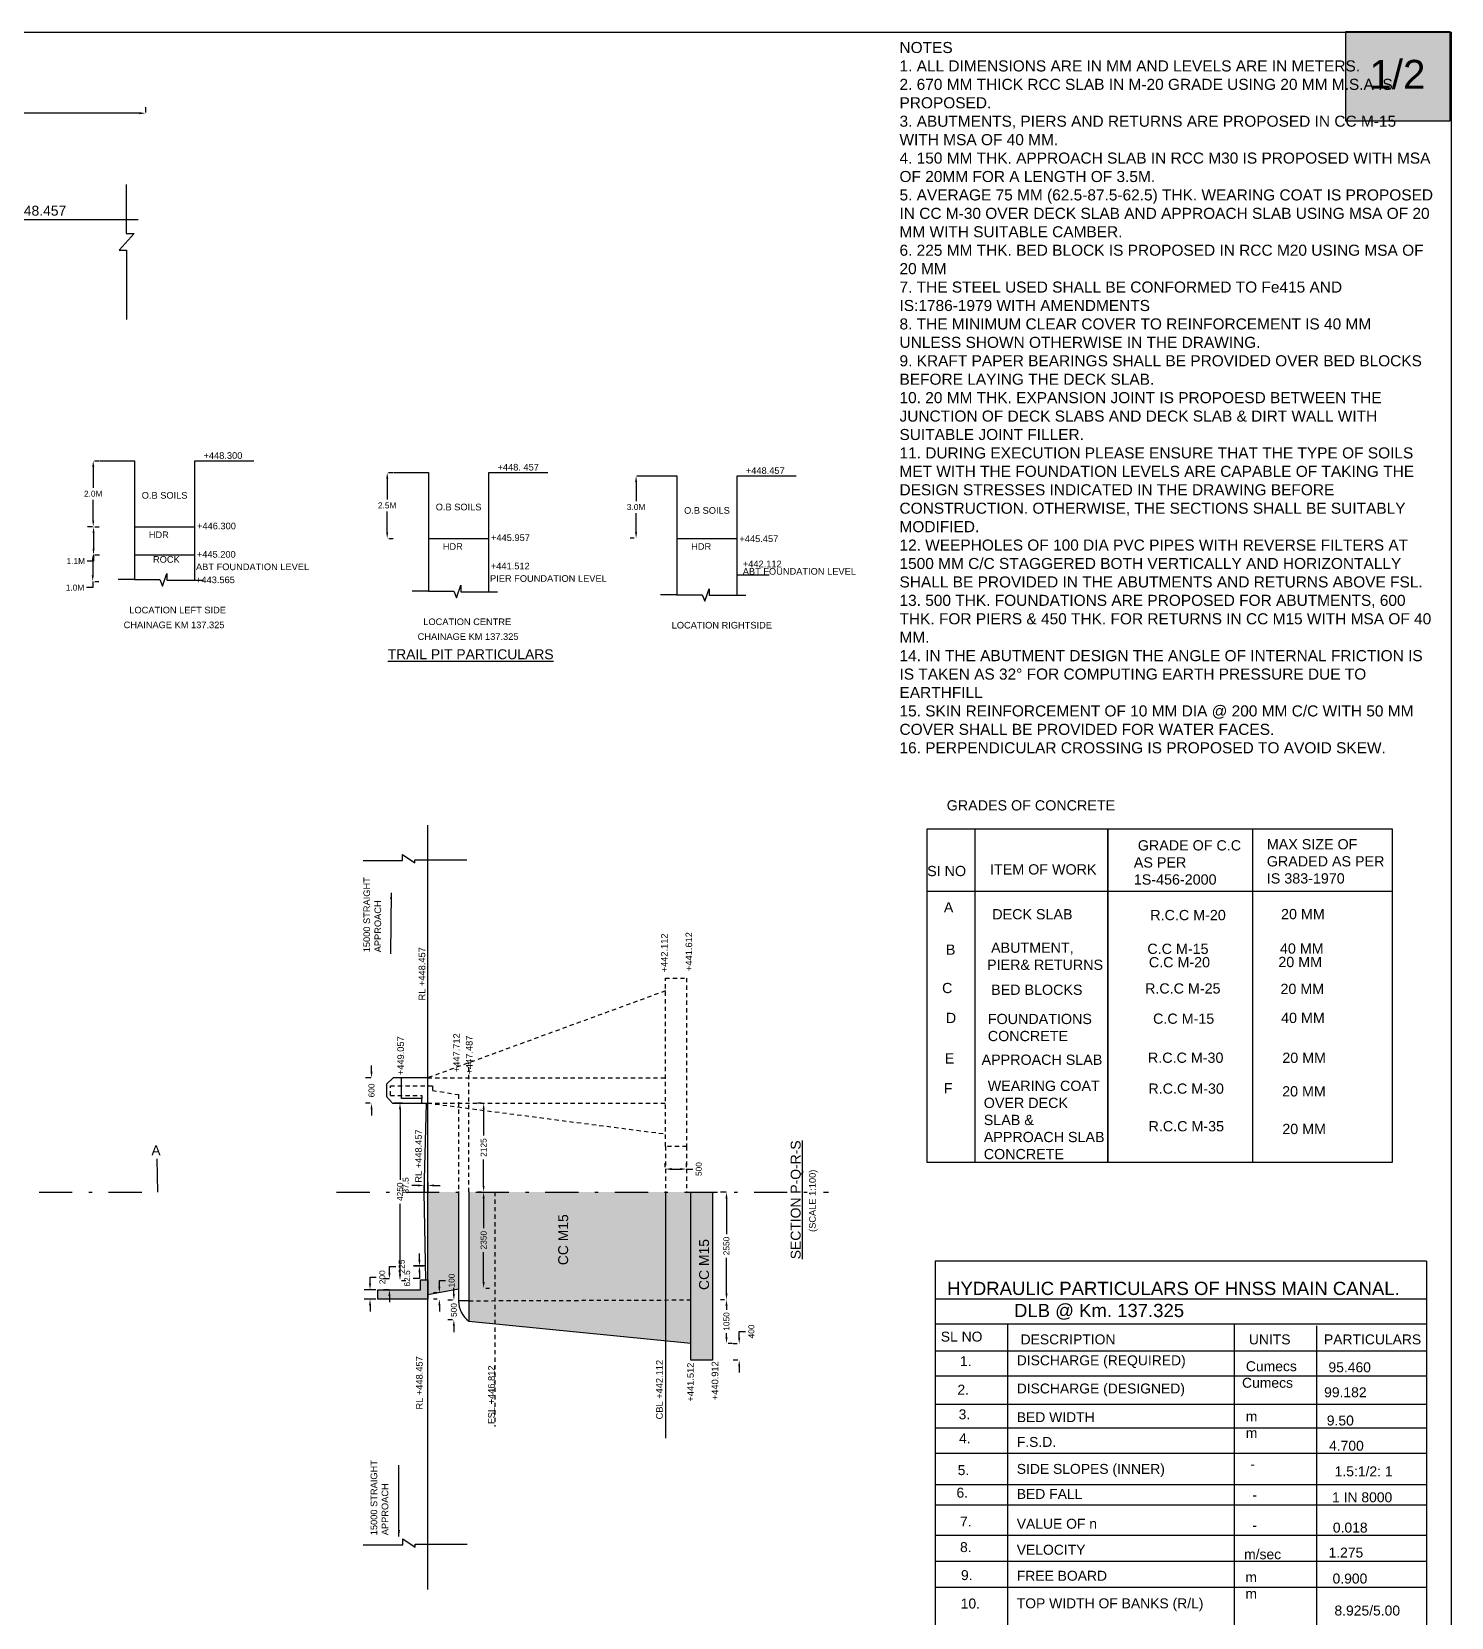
# Model space of a CAD drawing. Header units: inches. Extents: x 0 to 11487, y 0 to 10656.
# Drawn here: x 388.85 to 431.7, y 309.03 to 356.86 of the extents above; entities that cross this region are included whole.
import ezdxf

# ---------------------------------------------------------------- set-up
doc = ezdxf.new("R2010")
doc.units = ezdxf.units.IN
doc.header["$MEASUREMENT"] = 0
doc.linetypes.add('DASHDOT', pattern=[1, 0.5, -0.25, 0, -0.25])
doc.linetypes.add('HIDDEN', pattern=[9.525, 6.35, -3.175])
for name, color, linetype in [('DIMENSION', 255, 'Continuous'), ('DRAWING', 7, 'Continuous'), ('HATCH', 7, 'Continuous'), ('TEXT', 255, 'Continuous')]:
    doc.layers.add(name, color=color, linetype=linetype)
doc.styles.get("Standard").update_dxf_attribs({"font": 'arial.ttf'})
doc.dimstyles.get("Standard").update_dxf_attribs({"dimtxt": 0.18, "dimasz": 0.1875, "dimexe": 0.18, "dimexo": 0.0625, "dimgap": 0.09, "dimtad": 0, "dimtih": 1, "dimtoh": 1, "dimdec": 4, "dimzin": 0, "dimdsep": 46, "dimtxsty": 'Standard', "dimcen": 0.09, "dimadec": 0, "dimazin": 0, "dimtfac": 1, "dimtdec": 4, "dimtofl": 0, "dimtmove": 0, "dimatfit": 3, "dimfxl": 1, "dimtolj": 1, "dimtzin": 0, "dimarcsym": 0})

# ---------------------------------------------------------------- blocks, each defined once
blk = doc.blocks.new('*D50')
at = {"layer": 'Defpoints', "color": 0, "ltscale": 0.02, "transparency": 16777216}
for p in [(390.681, 343.92), (390.69, 341.928), (390.707, 341.928)]:
    blk.add_point(p, dxfattribs=at)
at = {"layer": 'DIMENSION', "color": 0, "lineweight": -2, "ltscale": 0.02, "transparency": 16777216}
for p, q in [((390.707, 343.733), (390.707, 343.106)), ((390.743, 343.92), (390.887, 343.92)), ((390.707, 342.116), (390.707, 342.742)), ((390.752, 341.928), (390.887, 341.928))]:
    blk.add_line(p, q, dxfattribs=at)
at = {"layer": 'DIMENSION', "color": 0, "ltscale": 0.02, "transparency": 16777216}
for points in [[(390.676, 343.733), (390.738, 343.733), (390.707, 343.92)], [(390.676, 342.116), (390.738, 342.116), (390.707, 341.928)]]:
    blk.add_solid(points, dxfattribs=at)
at = {"layer": 'DIMENSION', "color": 0, "ltscale": 0.02, "transparency": 16777216, "insert": (390.707, 342.924), "char_height": 0.18, "attachment_point": 5}
blk.add_mtext('\\A1;2.0M', dxfattribs=at)
blk = doc.blocks.new('*D51')
at = {"layer": 'Defpoints', "color": 0, "ltscale": 0.02, "transparency": 16777216}
for p in [(390.752, 341.928), (390.69, 341.078), (390.716, 341.078)]:
    blk.add_point(p, dxfattribs=at)
at = {"layer": 'DIMENSION', "color": 0, "lineweight": -2, "ltscale": 0.02, "transparency": 16777216}
for p, q in [((390.69, 341.928), (390.536, 341.928)), ((390.716, 341.741), (390.716, 341.266)), ((390.716, 340.891), (390.528, 340.891)), ((390.716, 341.078), (390.716, 340.891)), ((390.752, 341.078), (390.896, 341.078))]:
    blk.add_line(p, q, dxfattribs=at)
at = {"layer": 'DIMENSION', "color": 0, "ltscale": 0.02, "transparency": 16777216}
for points in [[(390.685, 341.741), (390.747, 341.741), (390.716, 341.928)], [(390.685, 341.266), (390.747, 341.266), (390.716, 341.078)]]:
    blk.add_solid(points, dxfattribs=at)
at = {"layer": 'DIMENSION', "color": 0, "ltscale": 0.02, "transparency": 16777216, "insert": (390.182, 340.891), "char_height": 0.18, "attachment_point": 5}
blk.add_mtext('\\A1;1.1M', dxfattribs=at)
blk = doc.blocks.new('*D52')
at = {"layer": 'Defpoints', "color": 0, "ltscale": 0.02, "transparency": 16777216}
for p in [(390.69, 341.078), (390.69, 340.278), (390.692, 340.278)]:
    blk.add_point(p, dxfattribs=at)
at = {"layer": 'HATCH', "color": 0, "lineweight": -2, "ltscale": 0.02, "transparency": 16777216}
for p, q in [((390.692, 340.891), (390.692, 340.466)), ((390.752, 341.078), (390.872, 341.078)), ((390.692, 340.278), (390.692, 340.091)), ((390.752, 340.278), (390.872, 340.278)), ((390.692, 340.091), (390.505, 340.091))]:
    blk.add_line(p, q, dxfattribs=at)
at = {"layer": 'HATCH', "color": 0, "ltscale": 0.02, "transparency": 16777216}
for points in [[(390.661, 340.891), (390.724, 340.891), (390.692, 341.078)], [(390.661, 340.466), (390.724, 340.466), (390.692, 340.278)]]:
    blk.add_solid(points, dxfattribs=at)
at = {"layer": 'HATCH', "color": 0, "ltscale": 0.02, "transparency": 16777216, "insert": (390.158, 340.091), "char_height": 0.18, "attachment_point": 5}
blk.add_mtext('\\A1;1.0M', dxfattribs=at)
blk = doc.blocks.new('*D53')
at = {"layer": 'Defpoints', "color": 0, "ltscale": 0.02, "transparency": 16777216}
for p in [(399.554, 343.568), (399.563, 341.576), (399.58, 341.576)]:
    blk.add_point(p, dxfattribs=at)
at = {"layer": 'DIMENSION', "color": 0, "lineweight": -2, "ltscale": 0.02, "transparency": 16777216}
for p, q in [((399.617, 343.568), (399.76, 343.568)), ((399.58, 343.38), (399.58, 342.754)), ((399.58, 341.763), (399.58, 342.39)), ((399.626, 341.576), (399.76, 341.576))]:
    blk.add_line(p, q, dxfattribs=at)
at = {"layer": 'DIMENSION', "color": 0, "ltscale": 0.02, "transparency": 16777216}
for points in [[(399.549, 343.38), (399.612, 343.38), (399.58, 343.568)], [(399.549, 341.763), (399.612, 341.763), (399.58, 341.576)]]:
    blk.add_solid(points, dxfattribs=at)
at = {"layer": 'DIMENSION', "color": 0, "ltscale": 0.02, "transparency": 16777216, "insert": (399.58, 342.572), "char_height": 0.18, "attachment_point": 5}
blk.add_mtext('\\A1;2.5M', dxfattribs=at)
blk = doc.blocks.new('*D54')
at = {"layer": 'Defpoints', "color": 0, "ltscale": 0.02, "transparency": 16777216}
for p in [(407.051, 343.465), (407.093, 341.58), (407.093, 341.58)]:
    blk.add_point(p, dxfattribs=at)
at = {"layer": 'DIMENSION', "color": 0, "lineweight": -2, "ltscale": 0.02, "transparency": 16777216}
for p, q in [((407.093, 343.277), (407.093, 342.704)), ((407.114, 343.465), (407.273, 343.465)), ((407.093, 341.768), (407.093, 342.341)), ((407.03, 341.58), (406.913, 341.58))]:
    blk.add_line(p, q, dxfattribs=at)
at = {"layer": 'DIMENSION', "color": 0, "ltscale": 0.02, "transparency": 16777216}
for points in [[(407.062, 343.277), (407.124, 343.277), (407.093, 343.465)], [(407.062, 341.768), (407.124, 341.768), (407.093, 341.58)]]:
    blk.add_solid(points, dxfattribs=at)
at = {"layer": 'DIMENSION', "color": 0, "ltscale": 0.02, "transparency": 16777216, "insert": (407.093, 342.522), "char_height": 0.18, "attachment_point": 5}
blk.add_mtext('\\A1;3.0M', dxfattribs=at)
blk = doc.blocks.new('*D55')
at = {"layer": 'Defpoints', "color": 0, "ltscale": 0.02, "transparency": 16777216}
for p in [(409.821, 318.608), (409.821, 318.608), (409.813, 317.292)]:
    blk.add_point(p, dxfattribs=at)
at = {"layer": 'DIMENSION', "color": 0, "lineweight": -2, "ltscale": 0.02, "transparency": 16777216}
for p, q in [((409.759, 318.608), (409.641, 318.608)), ((409.821, 318.42), (409.821, 318.3)), ((409.821, 317.479), (409.821, 317.6)), ((409.876, 317.292), (410.001, 317.292))]:
    blk.add_line(p, q, dxfattribs=at)
at = {"layer": 'DIMENSION', "color": 0, "ltscale": 0.02, "transparency": 16777216}
for points in [[(409.79, 318.42), (409.853, 318.42), (409.821, 318.608)], [(409.79, 317.479), (409.853, 317.479), (409.821, 317.292)]]:
    blk.add_solid(points, dxfattribs=at)
at = {"layer": 'DIMENSION', "color": 0, "ltscale": 0.02, "transparency": 16777216, "insert": (409.821, 317.95), "char_height": 0.18, "attachment_point": 5, "rotation": 90}
blk.add_mtext('\\A1;1050', dxfattribs=at)
blk = doc.blocks.new('*D56')
at = {"layer": 'Defpoints', "color": 0, "ltscale": 0.02, "transparency": 16777216}
for p in [(409.821, 321.848), (409.871, 321.848), (409.821, 318.608)]:
    blk.add_point(p, dxfattribs=at)
at = {"layer": 'DIMENSION', "color": 0, "lineweight": -2, "ltscale": 0.02, "transparency": 16777216}
for p, q in [((409.809, 321.848), (409.641, 321.848)), ((409.821, 321.66), (409.821, 320.588)), ((409.821, 318.795), (409.821, 319.868)), ((409.759, 318.608), (409.641, 318.608))]:
    blk.add_line(p, q, dxfattribs=at)
at = {"layer": 'DIMENSION', "color": 0, "ltscale": 0.02, "transparency": 16777216}
for points in [[(409.79, 321.66), (409.853, 321.66), (409.821, 321.848)], [(409.79, 318.795), (409.853, 318.795), (409.821, 318.608)]]:
    blk.add_solid(points, dxfattribs=at)
at = {"layer": 'DIMENSION', "color": 0, "ltscale": 0.02, "transparency": 16777216, "insert": (409.821, 320.228), "char_height": 0.18, "attachment_point": 5, "rotation": 90}
blk.add_mtext('\\A1;2550', dxfattribs=at)
blk = doc.blocks.new('*D57')
at = {"layer": 'Defpoints', "color": 0, "ltscale": 0.02, "transparency": 16777216}
for p in [(410.204, 317.275), (410.204, 317.275), (410.229, 316.784)]:
    blk.add_point(p, dxfattribs=at)
at = {"layer": 'DIMENSION', "color": 0, "lineweight": -2, "ltscale": 0.02, "transparency": 16777216}
for p, q in [((410.204, 317.462), (410.204, 317.65)), ((410.204, 317.65), (410.392, 317.65)), ((410.142, 317.275), (410.024, 317.275)), ((410.167, 316.784), (410.024, 316.784)), ((410.204, 316.597), (410.204, 316.409))]:
    blk.add_line(p, q, dxfattribs=at)
at = {"layer": 'DIMENSION', "color": 0, "ltscale": 0.02, "transparency": 16777216}
for points in [[(410.173, 317.462), (410.235, 317.462), (410.204, 317.275)], [(410.173, 316.597), (410.235, 316.597), (410.204, 316.784)]]:
    blk.add_solid(points, dxfattribs=at)
at = {"layer": 'DIMENSION', "color": 0, "ltscale": 0.02, "transparency": 16777216, "insert": (410.573, 317.65), "char_height": 0.18, "attachment_point": 5, "rotation": 90}
blk.add_mtext('\\A1;400', dxfattribs=at)
blk = doc.blocks.new('*D61')
at = {"layer": 'Defpoints', "color": 0, "ltscale": 0.02, "transparency": 16777216}
for p in [(407.975, 322.549), (408.617, 322.549), (408.617, 322.549)]:
    blk.add_point(p, dxfattribs=at)
at = {"layer": 'DIMENSION', "color": 0, "lineweight": -2, "ltscale": 0.02, "transparency": 16777216}
for p, q in [((407.975, 322.611), (407.975, 322.729)), ((408.163, 322.549), (408.43, 322.549)), ((408.617, 322.611), (408.617, 322.729)), ((408.617, 322.549), (408.805, 322.549))]:
    blk.add_line(p, q, dxfattribs=at)
at = {"layer": 'DIMENSION', "color": 0, "ltscale": 0.02, "transparency": 16777216}
for points in [[(408.163, 322.58), (408.163, 322.518), (407.975, 322.549)], [(408.43, 322.58), (408.43, 322.518), (408.617, 322.549)]]:
    blk.add_solid(points, dxfattribs=at)
at = {"layer": 'DIMENSION', "color": 0, "ltscale": 0.02, "transparency": 16777216, "insert": (408.986, 322.549), "char_height": 0.18, "attachment_point": 5, "rotation": 90}
blk.add_mtext('\\A1;500', dxfattribs=at)
blk = doc.blocks.new('*D62')
at = {"layer": 'Defpoints', "color": 0, "ltscale": 0.02, "transparency": 16777216}
for p in [(402.491, 324.54), (402.491, 324.54), (402.491, 321.856)]:
    blk.add_point(p, dxfattribs=at)
at = {"layer": 'DIMENSION', "color": 0, "lineweight": -2, "ltscale": 0.02, "transparency": 16777216}
for p, q in [((402.429, 324.54), (402.311, 324.54)), ((402.491, 324.353), (402.491, 323.559)), ((402.491, 322.043), (402.491, 322.837)), ((402.429, 321.856), (402.311, 321.856))]:
    blk.add_line(p, q, dxfattribs=at)
at = {"layer": 'DIMENSION', "color": 0, "ltscale": 0.02, "transparency": 16777216}
for points in [[(402.46, 324.353), (402.522, 324.353), (402.491, 324.54)], [(402.46, 322.043), (402.522, 322.043), (402.491, 321.856)]]:
    blk.add_solid(points, dxfattribs=at)
at = {"layer": 'DIMENSION', "color": 0, "ltscale": 0.02, "transparency": 16777216, "insert": (402.491, 323.198), "char_height": 0.18, "attachment_point": 5, "rotation": 90}
blk.add_mtext('\\A1;2125', dxfattribs=at)
blk = doc.blocks.new('*D58')
at = {"layer": 'Defpoints', "color": 0, "ltscale": 0.02, "transparency": 16777216}
for p in [(402.491, 321.856), (402.491, 321.856), (402.49, 318.951)]:
    blk.add_point(p, dxfattribs=at)
at = {"layer": 'DIMENSION', "color": 0, "lineweight": -2, "ltscale": 0.02, "transparency": 16777216}
for p, q in [((402.429, 321.856), (402.311, 321.856)), ((402.491, 321.668), (402.491, 320.763)), ((402.491, 319.138), (402.491, 320.043)), ((402.553, 318.951), (402.671, 318.951))]:
    blk.add_line(p, q, dxfattribs=at)
at = {"layer": 'DIMENSION', "color": 0, "ltscale": 0.02, "transparency": 16777216}
for points in [[(402.46, 321.668), (402.522, 321.668), (402.491, 321.856)], [(402.46, 319.138), (402.522, 319.138), (402.491, 318.951)]]:
    blk.add_solid(points, dxfattribs=at)
at = {"layer": 'DIMENSION', "color": 0, "ltscale": 0.02, "transparency": 16777216, "insert": (402.491, 320.403), "char_height": 0.18, "attachment_point": 5, "rotation": 90}
blk.add_mtext('\\A1;2350', dxfattribs=at)
blk = doc.blocks.new('*D59')
at = {"layer": 'Defpoints', "color": 0, "ltscale": 0.02, "transparency": 16777216}
for p in [(401.593, 318.591), (401.616, 318.591), (401.61, 318.002)]:
    blk.add_point(p, dxfattribs=at)
at = {"layer": 'DIMENSION', "color": 0, "lineweight": -2, "ltscale": 0.02, "transparency": 16777216}
for p, q in [((401.593, 318.779), (401.593, 318.966)), ((401.554, 318.591), (401.413, 318.591)), ((401.548, 318.002), (401.413, 318.002)), ((401.593, 317.814), (401.593, 317.627))]:
    blk.add_line(p, q, dxfattribs=at)
at = {"layer": 'DIMENSION', "color": 0, "ltscale": 0.02, "transparency": 16777216}
for points in [[(401.562, 318.779), (401.624, 318.779), (401.593, 318.591)], [(401.562, 317.814), (401.624, 317.814), (401.593, 318.002)]]:
    blk.add_solid(points, dxfattribs=at)
at = {"layer": 'DIMENSION', "color": 0, "ltscale": 0.02, "transparency": 16777216, "insert": (401.593, 318.296), "char_height": 0.18, "attachment_point": 5, "rotation": 90}
blk.add_mtext('\\A1;500', dxfattribs=at)
blk = doc.blocks.new('*D63')
at = {"layer": 'Defpoints', "color": 0, "ltscale": 0.02, "transparency": 16777216}
for p in [(401.155, 318.811), (401.155, 318.811), (401.155, 318.623)]:
    blk.add_point(p, dxfattribs=at)
at = {"layer": 'DIMENSION', "color": 0, "lineweight": -2, "ltscale": 0.02, "transparency": 16777216}
for p, q in [((401.155, 318.998), (401.155, 319.186)), ((401.155, 319.186), (401.343, 319.186)), ((401.093, 318.811), (400.975, 318.811)), ((401.093, 318.623), (400.975, 318.623)), ((401.155, 318.436), (401.155, 318.248))]:
    blk.add_line(p, q, dxfattribs=at)
at = {"layer": 'DIMENSION', "color": 0, "ltscale": 0.02, "transparency": 16777216}
for points in [[(401.124, 318.998), (401.186, 318.998), (401.155, 318.811)], [(401.124, 318.436), (401.186, 318.436), (401.155, 318.623)]]:
    blk.add_solid(points, dxfattribs=at)
at = {"layer": 'DIMENSION', "color": 0, "ltscale": 0.02, "transparency": 16777216, "insert": (401.525, 319.186), "char_height": 0.18, "attachment_point": 5, "rotation": 90}
blk.add_mtext('\\A1;100', dxfattribs=at)
blk = doc.blocks.new('*D64')
at = {"layer": 'Defpoints', "color": 0, "ltscale": 0.02, "transparency": 16777216}
for p in [(399.648, 319.234), (399.699, 319.234), (399.706, 318.909)]:
    blk.add_point(p, dxfattribs=at)
at = {"layer": 'DIMENSION', "color": 0, "lineweight": -2, "ltscale": 0.02, "transparency": 16777216}
for p, q in [((399.648, 319.422), (399.648, 319.609)), ((399.648, 319.609), (399.836, 319.609)), ((399.636, 319.234), (399.468, 319.234)), ((399.643, 318.909), (399.468, 318.909)), ((399.648, 318.721), (399.648, 318.534))]:
    blk.add_line(p, q, dxfattribs=at)
at = {"layer": 'DIMENSION', "color": 0, "ltscale": 0.02, "transparency": 16777216}
for points in [[(399.617, 319.422), (399.679, 319.422), (399.648, 319.234)], [(399.617, 318.721), (399.679, 318.721), (399.648, 318.909)]]:
    blk.add_solid(points, dxfattribs=at)
at = {"layer": 'DIMENSION', "color": 0, "ltscale": 0.02, "transparency": 16777216, "insert": (400.017, 319.609), "char_height": 0.18, "attachment_point": 5, "rotation": 90}
blk.add_mtext('\\A1;225', dxfattribs=at)
blk = doc.blocks.new('*D65')
at = {"layer": 'Defpoints', "color": 0, "ltscale": 0.02, "transparency": 16777216}
for p in [(399.062, 318.909), (399.299, 318.909), (399.299, 318.623)]:
    blk.add_point(p, dxfattribs=at)
at = {"layer": 'DIMENSION', "color": 0, "lineweight": -2, "ltscale": 0.02, "transparency": 16777216}
for p, q in [((399.062, 319.096), (399.062, 319.284)), ((399.062, 319.284), (399.249, 319.284)), ((399.236, 318.909), (398.882, 318.909)), ((399.236, 318.623), (398.882, 318.623)), ((399.062, 318.436), (399.062, 318.248))]:
    blk.add_line(p, q, dxfattribs=at)
at = {"layer": 'DIMENSION', "color": 0, "ltscale": 0.02, "transparency": 16777216}
for points in [[(399.031, 319.096), (399.093, 319.096), (399.062, 318.909)], [(399.031, 318.436), (399.093, 318.436), (399.062, 318.623)]]:
    blk.add_solid(points, dxfattribs=at)
at = {"layer": 'DIMENSION', "color": 0, "ltscale": 0.02, "transparency": 16777216, "insert": (399.431, 319.284), "char_height": 0.18, "attachment_point": 5, "rotation": 90}
blk.add_mtext('\\A1;200', dxfattribs=at)
blk = doc.blocks.new('*D66')
at = {"layer": 'Defpoints', "color": 0, "ltscale": 0.02, "transparency": 16777216}
for p in [(399.967, 324.54), (400.101, 324.54), (399.946, 319.192)]:
    blk.add_point(p, dxfattribs=at)
at = {"layer": 'DIMENSION', "color": 0, "lineweight": -2, "ltscale": 0.02, "transparency": 16777216}
for p, q in [((400.038, 324.54), (399.787, 324.54)), ((399.967, 324.353), (399.967, 322.228)), ((399.967, 319.379), (399.967, 321.504)), ((400.008, 319.192), (400.147, 319.192))]:
    blk.add_line(p, q, dxfattribs=at)
at = {"layer": 'DIMENSION', "color": 0, "ltscale": 0.02, "transparency": 16777216}
for points in [[(399.936, 324.353), (399.999, 324.353), (399.967, 324.54)], [(399.936, 319.379), (399.999, 319.379), (399.967, 319.192)]]:
    blk.add_solid(points, dxfattribs=at)
at = {"layer": 'DIMENSION', "color": 0, "ltscale": 0.02, "transparency": 16777216, "insert": (399.967, 321.866), "char_height": 0.18, "attachment_point": 5, "rotation": 90}
blk.add_mtext('\\A1;4250', dxfattribs=at)
blk = doc.blocks.new('*D60')
at = {"layer": 'Defpoints', "color": 0, "ltscale": 0.02, "transparency": 16777216}
for p in [(399.107, 325.302), (399.147, 325.302), (399.131, 324.54)]:
    blk.add_point(p, dxfattribs=at)
at = {"layer": 'DIMENSION', "color": 0, "lineweight": -2, "ltscale": 0.02, "transparency": 16777216}
for p, q in [((399.085, 325.302), (398.927, 325.302)), ((399.107, 325.49), (399.107, 325.677)), ((399.069, 324.54), (398.927, 324.54)), ((399.107, 324.353), (399.107, 324.165))]:
    blk.add_line(p, q, dxfattribs=at)
at = {"layer": 'DIMENSION', "color": 0, "ltscale": 0.02, "transparency": 16777216}
for points in [[(399.076, 325.49), (399.138, 325.49), (399.107, 325.302)], [(399.076, 324.353), (399.138, 324.353), (399.107, 324.54)]]:
    blk.add_solid(points, dxfattribs=at)
at = {"layer": 'DIMENSION', "color": 0, "ltscale": 0.02, "transparency": 16777216, "insert": (399.107, 324.921), "char_height": 0.18, "attachment_point": 5, "rotation": 90}
blk.add_mtext('\\A1;600', dxfattribs=at)
blk = doc.blocks.new('*D67')
at = {"layer": 'Defpoints', "color": 0, "ltscale": 0.02, "transparency": 16777216}
for p in [(400.554, 319.624), (400.737, 319.624), (400.805, 319.625)]:
    blk.add_point(p, dxfattribs=at)
at = {"layer": 'DIMENSION', "color": 0, "lineweight": -2, "ltscale": 0.02, "transparency": 16777216}
for p, q in [((400.742, 319.625), (400.374, 319.625)), ((400.675, 319.624), (400.374, 319.624)), ((400.554, 319.812), (400.554, 320)), ((400.554, 319.249), (400.366, 319.249)), ((400.554, 319.436), (400.554, 319.249))]:
    blk.add_line(p, q, dxfattribs=at)
at = {"layer": 'DIMENSION', "color": 0, "ltscale": 0.02, "transparency": 16777216}
for points in [[(400.523, 319.812), (400.585, 319.812), (400.554, 319.625)], [(400.523, 319.436), (400.585, 319.436), (400.554, 319.624)]]:
    blk.add_solid(points, dxfattribs=at)
at = {"layer": 'DIMENSION', "color": 0, "ltscale": 0.02, "transparency": 16777216, "insert": (400.184, 319.249), "char_height": 0.18, "attachment_point": 5, "rotation": 90}
blk.add_mtext('\\A1;62.5', dxfattribs=at)
blk = doc.blocks.new('*D68')
at = {"layer": 'Defpoints', "color": 0, "ltscale": 0.02, "transparency": 16777216}
for p in [(400.699, 322.198), (400.699, 322.054), (400.805, 322.205)]:
    blk.add_point(p, dxfattribs=at)
at = {"layer": 'DIMENSION', "color": 0, "lineweight": -2, "ltscale": 0.02, "transparency": 16777216}
for p, q in [((400.511, 322.054), (400.324, 322.054)), ((400.699, 322.136), (400.699, 321.874)), ((400.805, 322.143), (400.805, 321.874)), ((400.992, 322.054), (401.18, 322.054))]:
    blk.add_line(p, q, dxfattribs=at)
at = {"layer": 'DIMENSION', "color": 0, "ltscale": 0.02, "transparency": 16777216}
for points in [[(400.511, 322.085), (400.511, 322.023), (400.699, 322.054)], [(400.992, 322.085), (400.992, 322.023), (400.805, 322.054)]]:
    blk.add_solid(points, dxfattribs=at)
at = {"layer": 'DIMENSION', "color": 0, "ltscale": 0.02, "transparency": 16777216, "insert": (400.142, 322.054), "char_height": 0.18, "attachment_point": 5, "rotation": 90}
blk.add_mtext('\\A1;87.5', dxfattribs=at)
blk = doc.blocks.new('*D91')
at = {"layer": 'Defpoints', "color": 0, "ltscale": 0.02, "transparency": 16777216}
for p in [(379.049, 354.297), (392.292, 354.405), (392.292, 354.365)]:
    blk.add_point(p, dxfattribs=at)
at = {"layer": 'DIMENSION', "color": 0, "lineweight": -2, "ltscale": 0.02, "transparency": 16777216}
for p, q in [((379.049, 354.359), (379.049, 354.585)), ((392.292, 354.427), (392.292, 354.585)), ((379.237, 354.405), (383.922, 354.405)), ((392.104, 354.405), (387.419, 354.405))]:
    blk.add_line(p, q, dxfattribs=at)
at = {"layer": 'DIMENSION', "color": 0, "ltscale": 0.02, "transparency": 16777216}
for points in [[(379.237, 354.436), (379.237, 354.373), (379.049, 354.405)], [(392.104, 354.436), (392.104, 354.373), (392.292, 354.405)]]:
    blk.add_solid(points, dxfattribs=at)
at = {"layer": 'DIMENSION', "color": 0, "ltscale": 0.02, "transparency": 16777216, "insert": (385.67, 354.405), "char_height": 0.18, "attachment_point": 5}
blk.add_mtext('\\A1;STRAIGT APPROACH 15000', dxfattribs=at)

msp = doc.modelspace()

# ---------------------------------------------------------------- hatches: boundary and pattern name
at = {"layer": 'HATCH', "ltscale": 0.02}
h = msp.add_hatch(color=256, dxfattribs=at)
h.paths.add_polyline_path([(431.66682, 356.86407), (428.50865, 356.86407), (428.50865, 354.174), (431.66682, 354.174)])
h.paths.add_polyline_path([(428.99774, 354.90129), (431.14354, 354.90129), (431.14354, 356.25484), (428.99774, 356.25484)], flags=24)
h = msp.add_hatch(dxfattribs=at)
h.set_pattern_fill('AR-CONC', color=256, scale=0.05, angle=90, style=0)
h.set_pattern_definition([(140, (738.67106, -425.21562), (0.03137607, 0.35863009), [0.0375, -0.4125]), (85, (738.67106, -425.2156), (-0.37609607, -0.06937567), [0.03, -0.33]), (190.4514, (738.67368, -425.18573), (-0.34471977, 0.28925469), [0.0318701, -0.35057106]), (136.1842, (738.57106, -425.2156), (0.0827595, 0.53362052), [0.05625, -0.61875]), (186.6356, (738.57796, -425.17115), (-0.48705894, 0.46733135), [0.04780514, -0.5258565]), (81.1842, (738.57106, -425.2156), (-0.4870593, 0.46733097), [0.045, -0.495]), (111, (738.59606, -425.16562), (0.20130945, 0.29845353), [0.0375, -0.4125]), (56, (738.59606, -425.1656), (-0.36257502, 0.12165767), [0.03, -0.33]), (161.4514, (738.61284, -425.14074), (-0.16126525, 0.42011131), [0.0318701, -0.35057106]), (127.5, (738.67106, -425.21562), (-0.166446927, 0.006079928), [0, -0.326, 0, -0.335, 0, -0.33125]), (97.5, (738.67106, -425.21562), (-0.197205856, 0.13153477), [0, -0.191, 0, -0.3185, 0, -0.12625]), (57.5, (738.67106, -425.32712), (0.011277436, 0.266911218), [0, -0.125, 0, -0.39, 0, -0.5175]), (47.5, (738.67106, -425.37712), (-0.05005249, 0.291593085), [0, -0.1625, 0, -0.259, 0, -0.3675])])
h.paths.add_polyline_path([(400.80456, 321.85587), (400.80456, 318.766), (401.73329, 318.93934), (401.73329, 321.85587)])
h.paths.add_polyline_path([(400.58336, 319.20384), (400.58336, 318.90863), (399.29882, 318.90863), (399.29882, 318.62337), (400.80456, 318.62337), (400.80456, 318.90863), (400.80456, 319.20384)])
h.paths.add_polyline_path([(402.04508, 321.85587), (402.04508, 318.57574), (402.83194, 318.57882), (402.83194, 321.85587)])
h.paths.add_polyline_path([(402.83194, 321.85587), (402.83194, 318.57882), (407.97543, 318.59893), (407.97543, 321.85587)])
h.paths.add_polyline_path([(402.83194, 318.57882), (402.83194, 317.88114), (407.97543, 317.37446), (407.97543, 318.59893)])
h.paths.add_polyline_path([(402.04508, 318.57574), (402.04508, 317.95865), (402.83194, 317.88114), (402.83194, 318.57882)])
h.paths.add_polyline_path([(407.97543, 318.59893), (407.97543, 317.37446), (408.74677, 317.29847), (408.74677, 318.60195)])
h.paths.add_polyline_path([(407.97543, 321.85587), (407.97543, 318.59893), (408.74677, 318.60195), (408.74677, 321.85587)])
h.paths.add_polyline_path([(408.74677, 321.85103), (408.74677, 316.78414), (409.40302, 316.78414), (409.40302, 321.85103)])
h.paths.add_polyline_path([(404.66647, 319.61179), (404.66783, 321.26117), (405.12826, 321.2608), (405.12691, 319.61141)], flags=24)
h.paths.add_polyline_path([(408.91865, 318.86404), (408.92, 320.51343), (409.38044, 320.51305), (409.37909, 318.86366)], flags=24)

# ---------------------------------------------------------------- linework, layer by layer
at = {"layer": 'DIMENSION', "ltscale": 0.02}
for points in [[(415.87846, 332.81895), (429.90863, 332.81895), (429.90863, 322.74442), (415.87846, 322.74442)], [(417.33175, 332.81895), (421.3315, 332.81895), (421.3315, 322.74442), (417.33175, 322.74442)], [(421.3315, 332.81895), (425.69553, 332.81895), (425.69553, 322.74442), (421.3315, 322.74442)], [(415.87846, 330.93858), (429.90863, 330.93858), (429.90863, 322.74442), (415.87846, 322.74442)]]:
    msp.add_lwpolyline(points, close=True, dxfattribs=at)
at = {"layer": 'DRAWING', "ltscale": 0.02}
for points in [[(391.70552, 352.2536), (391.70552, 350.77913), (391.94475, 350.77913), (391.4886, 350.27489), (391.71632, 350.27489), (391.71632, 348.18555)], [(383.49518, 351.20183), (392.06081, 351.20183)], [(390.90447, 343.9203), (391.95082, 343.9203), (391.95082, 340.33344), (392.7208, 340.33344), (392.79841, 340.13818), (392.92443, 340.51564), (392.92443, 340.31885), (394.03876, 340.31885)], [(393.77065, 340.31885), (393.77065, 341.42421), (393.77065, 343.9203), (395.55767, 343.9203)], [(399.77792, 343.5677), (400.82427, 343.5677), (400.82427, 339.98084), (401.59425, 339.98084), (401.67186, 339.78558), (401.79788, 340.16304), (401.79788, 339.96625), (402.91221, 339.96625)], [(402.6441, 339.96625), (402.6441, 341.07161), (402.6441, 343.5677), (404.43112, 343.5677)], [(407.27488, 343.46468), (408.32123, 343.46468), (408.32123, 339.87782), (409.09121, 339.87782), (409.16882, 339.68256), (409.29484, 340.06003), (409.29484, 339.86323), (410.40918, 339.86323)], [(410.14107, 339.86323), (410.14107, 340.96859), (410.14107, 343.46468), (411.92808, 343.46468)], [(391.95082, 341.92682), (393.77065, 341.92682)], [(400.82427, 341.57422), (402.6441, 341.57422)], [(408.32123, 341.57422), (410.14107, 341.57422)], [(391.95082, 341.07626), (393.77065, 341.07626)], [(391.95082, 340.33344), (391.46125, 340.33344)], [(410.14107, 340.47387), (411.10714, 340.47486)], [(400.82427, 339.98084), (400.3347, 339.98084)], [(408.32123, 339.87782), (407.83166, 339.87782)], [(400.80456, 309.86267), (400.80456, 332.92909)], [(398.85004, 331.86009), (400.04206, 331.86009), (400.04206, 332.03611), (400.4193, 331.78714), (400.4193, 331.88157), (401.98545, 331.88157)], [(399.55454, 325.1079), (399.76211, 325.30205)], [(399.73768, 324.54006), (400.80456, 324.54006), (400.80456, 325.30205), (399.76211, 325.30205)], [(400.62357, 324.54006), (400.62357, 324.67957), (400.00935, 324.67957), (400.00935, 325.30205)], [(399.55454, 325.1079), (399.55454, 324.73722)], [(399.73768, 324.54006), (399.55454, 324.73722)], [(400.74542, 319.20384), (400.69357, 321.85587), (400.76195, 324.54006)], [(401.73329, 321.87062), (401.73329, 318.57574)], [(402.04508, 321.85904), (402.04508, 318.57552), (401.73329, 318.57574)], [(407.97543, 321.86444), (407.97543, 314.43445)], [(400.58336, 318.90863), (400.58336, 319.20384), (400.80456, 319.20384), (400.80456, 318.90863)], [(400.80456, 318.90863), (400.80456, 318.62337), (399.29882, 318.62337), (399.29882, 318.90863), (400.58336, 318.90863)], [(400.80456, 318.766), (401.73329, 318.93934)], [(402.04508, 318.57552), (402.04508, 317.95865), (408.74677, 317.29847)], [(398.85969, 311.21247), (400.0517, 311.21247), (400.0517, 311.38849), (400.42894, 311.13952), (400.42894, 311.23395), (401.99509, 311.23395)]]:
    msp.add_lwpolyline(points, dxfattribs=at)
at = {"layer": 'DRAWING', "linetype": 'HIDDEN', "ltscale": 0.02}
msp.add_lwpolyline([(407.97543, 323.23344), (407.97543, 328.31285), (408.61702, 328.31285), (408.61702, 323.23344)], close=True, dxfattribs=at)
for points in [[(407.97543, 327.92287), (400.80456, 325.30205)], [(400.80456, 325.30205), (407.97543, 325.30205)], [(402.04508, 321.85904), (402.04284, 325.75462)], [(399.6778, 324.77251), (399.6778, 325.05793), (400.94767, 325.05793), (400.94767, 324.92315), (401.73329, 324.79543), (401.73329, 321.87062)], [(399.6778, 324.77251), (400.62357, 324.77251), (400.62357, 324.67957)], [(400.80456, 324.54006), (407.98169, 324.54006)], [(400.80456, 324.54006), (407.97543, 323.60985)], [(407.97543, 323.23344), (407.97543, 321.86444)], [(408.61702, 323.23344), (408.61702, 321.86444)], [(402.83194, 321.85587), (402.83194, 314.78225)], [(402.04508, 318.57574), (408.74677, 318.60195)]]:
    msp.add_lwpolyline(points, dxfattribs=at)
at = {"layer": 'DRAWING', "linetype": 'DASHDOT', "ltscale": 2}
for points in [[(326.07146, 322.31462), (326.07146, 321.8538), (392.65759, 321.8538), (392.63544, 322.94288)], [(398.05243, 321.85587), (412.89636, 321.85587)]]:
    msp.add_lwpolyline(points, dxfattribs=at)
at = {"layer": 'DRAWING', "ltscale": 0.02}
msp.add_lwpolyline([(408.74677, 316.78414), (408.74677, 321.85103), (409.40302, 321.85103), (409.40302, 316.78414)], close=True, dxfattribs=at)
msp.add_arc((402.48584, 318.56866), 0.75258, 179.460864, 234.149485, dxfattribs=at)
at = {"layer": 'TEXT', "ltscale": 0.02}
for points in [[(325.59584, 356.84996), (431.69822, 356.84996), (431.69822, 282.48208), (325.59584, 282.48208)], [(431.66682, 356.86407), (428.50865, 356.86407), (428.50865, 354.174), (431.66682, 354.174)]]:
    msp.add_lwpolyline(points, close=True, dxfattribs=at)
for points in [[(430.94501, 319.76996), (416.12251, 319.76996), (416.12251, 304.89984)], [(430.94501, 319.76996), (430.94501, 304.89984)], [(416.12251, 318.63042), (430.94329, 318.63042)], [(416.12251, 317.87608), (430.94216, 317.87608)], [(418.30789, 317.87608), (418.30789, 304.89984)], [(425.14025, 317.87608), (425.14025, 304.89984)], [(427.63373, 317.81457), (427.63373, 304.89984)], [(416.12251, 317.07018), (430.94095, 317.07018)], [(416.12251, 316.30784), (430.9398, 316.30784)], [(416.12251, 315.4584), (430.93853, 315.4584)], [(416.12251, 314.73964), (430.93745, 314.73964)], [(416.12251, 313.97729), (430.9363, 313.97729)], [(416.12251, 313.03271), (430.93488, 313.03271)], [(416.12251, 312.42286), (430.93396, 312.42286)], [(416.12251, 311.50806), (430.93259, 311.50806)], [(416.12251, 310.72393), (430.93141, 310.72393)], [(416.12251, 309.93981), (430.93023, 309.93981)]]:
    msp.add_lwpolyline(points, dxfattribs=at)

# ---------------------------------------------------------------- texts
at = {"layer": 'DIMENSION', "attachment_point": 1}
for s, insert, char_height, width in [('GRADES OF CONCRETE  \\P', (416.46795, 333.67684), 0.3089596, 5.2896575), (' GRADE OF C.C AS PER 1S-456-2000', (422.11659, 332.47049), 0.3089596, 3.3756143), ('MAX SIZE OF GRADED AS PER IS 383-1970', (426.13004, 332.50394), 0.3089596, 3.9553044), ('SI NO', (415.87846, 331.69647), 0.30896, 1.1929612), (' ITEM OF WORK', (417.65696, 331.74542), 0.3089596, 3.4985561), (' \\P  A ', (416.14171, 331.11445), 0.30896, 2.6988229), (' DECK SLAB', (417.72366, 330.39255), 0.30896, 2.6457139), (' R.C.C M-20', (422.49361, 330.36703), 0.3089596, 2.7249349), ('20 MM', (426.55988, 330.39682), 0.30896, 1.3379045), ('B ', (416.44229, 329.32443), 0.30896, 1.9856132), (' ABUTMENT, PIER& RETURNS', (417.68702, 329.38314), 0.3089596, 3.5027273), (' C.C M-15', (422.40442, 329.34922), 0.30896, 2.3996422), ('40 MM', (426.52627, 329.35723), 0.30896, 1.3379045), (' C.C M-20', (422.4503, 328.9444), 0.30896, 2.3996422), ('20 MM', (426.47758, 328.95153), 0.30896, 1.3379045), ('C ', (416.32824, 328.16623), 0.30896, 1.5680436), (' BED BLOCKS ', (417.68882, 328.11349), 0.3089596, 2.9986676), (' R.C.C M-25', (422.33516, 328.15307), 0.3089596, 2.7249349), ('20 MM', (426.54204, 328.13899), 0.30896, 1.3379045), ('D ', (416.44229, 327.26332), 0.30896, 1.1024546), ('FOUNDATIONS CONCRETE', (417.70969, 327.23262), 0.3089596, 3.2458075), (' C.C M-15', (422.57686, 327.24148), 0.30896, 2.3996422), ('40 MM', (426.56125, 327.26591), 0.30896, 1.3379045), ('E ', (416.41173, 326.04229), 0.30896, 0.6483725), (' APPROACH SLAB', (417.40044, 326.0027), 0.3089596, 3.9300668), (' R.C.C M-30', (422.42269, 326.06343), 0.3089596, 2.7249349), ('20 MM', (426.59746, 326.06178), 0.30896, 1.3379045), ('F', (416.38032, 325.14327), 0.30896, 0.2188534), (' WEARING COAT OVER DECK SLAB & APPROACH SLAB CONCRETE ', (417.58667, 325.21615), 0.3089596, 3.6747371), (' R.C.C M-30', (422.4357, 325.13136), 0.3089596, 2.7249349), ('20 MM', (426.59235, 325.04972), 0.30896, 1.3379045), (' R.C.C M-35', (422.44053, 323.99572), 0.3089596, 2.7249349), ('20 MM', (426.59718, 323.91408), 0.30896, 1.3379045)]:
    msp.add_mtext(s, dxfattribs=dict(at, insert=insert, char_height=char_height, width=width))
at = {"layer": 'TEXT'}
for s, height, p in [('1/2', 0.872604, (429.22333, 355.14177)), ('A', 0.3, (392.46273, 322.96156))]:
    msp.add_text(s, height=height, dxfattribs=at).set_placement(p)
at = {"layer": 'TEXT', "attachment_point": 1}
for s, insert, char_height, width in [('NOTES \\P1. ALL DIMENSIONS ARE IN MM AND LEVELS ARE IN METERS. \\P2. 670 MM THICK RCC SLAB IN M-20 GRADE USING 20 MM M.S.A IS PROPOSED. \\P3. ABUTMENTS, PIERS AND RETURNS ARE PROPOSED IN CC M-15 WITH MSA OF 40 MM. \\P4. 150 MM THK. APPROACH SLAB IN RCC M30 IS PROPOSED WITH MSA OF 20MM FOR A LENGTH OF 3.5M. \\P5. AVERAGE 75 MM (62.5-87.5-62.5) THK. WEARING COAT IS PROPOSED IN CC M-30 OVER DECK SLAB AND APPROACH SLAB USING MSA OF 20 MM WITH SUITABLE CAMBER. \\P6. 225 MM THK. BED BLOCK IS PROPOSED IN RCC M20 USING MSA OF 20 MM \\P7. THE STEEL USED SHALL BE CONFORMED TO Fe415 AND IS:1786-1979 WITH AMENDMENTS \\P8. THE MINIMUM CLEAR COVER TO REINFORCEMENT IS 40 MM UNLESS SHOWN OTHERWISE IN THE DRAWING. \\P9. KRAFT PAPER BEARINGS SHALL BE PROVIDED OVER BED BLOCKS BEFORE LAYING THE DECK SLAB. \\P10. 20 MM THK. EXPANSION JOINT IS PROPOESD BETWEEN THE JUNCTION OF DECK SLABS AND DECK SLAB & DIRT WALL WITH SUITABLE JOINT FILLER. \\P11. DURING EXECUTION PLEASE ENSURE THAT THE TYPE OF SOILS MET WITH THE FOUNDATION LEVELS ARE CAPABLE OF TAKING THE DESIGN STRESSES INDICATED IN THE DRAWING BEFORE CONSTRUCTION. OTHERWISE, THE SECTIONS SHALL BE SUITABLY MODIFIED. \\P12. WEEPHOLES OF 100 DIA PVC PIPES WITH REVERSE FILTERS AT 1500 MM C/C STAGGERED BOTH VERTICALLY AND HORIZONTALLY SHALL BE PROVIDED IN THE ABUTMENTS AND RETURNS ABOVE FSL. \\P13. 500 THK. FOUNDATIONS ARE PROPOSED FOR ABUTMENTS, 600 THK. FOR PIERS & 450 THK. FOR RETURNS IN CC M15 WITH MSA OF 40 MM. \\P14. IN THE ABUTMENT DESIGN THE ANGLE OF INTERNAL FRICTION IS IS TAKEN AS 32° FOR COMPUTING EARTH PRESSURE DUE TO EARTHFILL \\P15. SKIN REINFORCEMENT OF 10 MM DIA @ 200 MM C/C WITH 50 MM COVER SHALL BE PROVIDED FOR WATER FACES. \\P16. PERPENDICULAR CROSSING IS PROPOSED TO AVOID SKEW. ', (415.04338, 356.55457), 0.33353726, 16.1410772), ('  +448.300', (393.88069, 344.17741), 0.2, 3.4248347), ('  +448. 457', (402.75414, 343.82481), 0.2, 3.4248347), ('  +448.457', (410.25111, 343.72179), 0.2, 3.4248347), ('O.B SOILS', (392.17125, 342.97569), 0.2, 3.4248347), ('O.B SOILS', (401.0447, 342.62309), 0.2, 3.4248347), ('O.B SOILS', (408.54167, 342.52007), 0.2, 3.4248347), ('+446.300', (393.84109, 342.05189), 0.2, 3.4248347), ('HDR', (392.38447, 341.7856), 0.2, 3.4248347), ('+445.957', (402.71454, 341.69929), 0.2, 3.4248347), ('+445.457', (410.2115, 341.66615), 0.2, 3.4248347), ('+445.200', (393.83493, 341.19566), 0.2, 3.4248347), ('HDR', (401.25792, 341.433), 0.2, 3.4248347), ('HDR', (408.75488, 341.433), 0.2, 3.4248347), ('ROCK', (392.51098, 341.04227), 0.2, 3.4248347), ('ABT FOUNDATION LEVEL', (393.80965, 340.81922), 0.2, 3.4248347), ('+441.512', (402.70838, 340.84306), 0.2, 3.4248347), ('ABT FOUNDATION LEVEL', (410.31247, 340.68182), 0.2, 3.4248347), ('+442.112', (410.31433, 340.90648), 0.2, 3.4248347), ('+443.565', (393.80969, 340.42669), 0.2, 3.4248347), ('PIER FOUNDATION LEVEL', (402.6831, 340.46662), 0.2, 3.4248347), ('LOCATION LEFT SIDE', (391.79651, 339.51412), 0.2, 3.4248347), ('CHAINAGE KM 137.325', (391.62592, 339.06758), 0.2, 3.4248347), ('CHAINAGE KM 137.325', (400.49937, 338.71498), 0.2, 3.4248347), ('LOCATION CENTRE', (400.66996, 339.16152), 0.2, 3.4248347), ('LOCATION RIGHTSIDE', (408.16692, 339.0585), 0.2, 3.4248347), ('{\\LTRAIL PIT PARTICULARS}', (399.59578, 338.23083), 0.3, 5.308137), ('\\PHYDRAULIC PARTICULARS OF HNSS MAIN CANAL.                                   DLB @ Km. 137.325', (416.48138, 319.81629), 0.399994, 17.0113797), (' SL NO', (416.17313, 317.6445), 0.299995, 2.2119873), (' DESCRIPTION ', (418.58253, 317.55973), 0.2999955, 5.1127464), ('UNITS', (425.58845, 317.55973), 0.299995, 1.9910198), ('PARTICULARS', (427.85518, 317.55973), 0.2999955, 4.7688245), ('1.', (416.8682, 316.90358), 0.299995, 0.442863), ('DISCHARGE (REQUIRED)', (418.58253, 316.9284), 0.2999955, 8.3649261), (' Cumecs \\PCumecs \\P ', (425.38258, 316.75119), 0.299995, 1.8715065), (' 95.460 ', (427.87403, 316.71915), 0.299995, 1.6511212), ('2.', (416.79135, 316.04465), 0.299995, 0.442863), ('DISCHARGE (DESIGNED)', (418.58253, 316.07896), 0.2999955, 8.3266373), ('\\P99.182', (427.85963, 316.46511), 0.299995, 2.0428073), ('3.', (416.8288, 315.29905), 0.299995, 0.442863), ('BED WIDTH', (418.58253, 315.21304), 0.299995, 3.7868682), ('m \\Pm ', (425.49453, 315.23806), 0.299995, 0.3527785), (' 9.50 \\P', (427.82431, 315.11367), 0.299995, 1.0926574), ('4.', (416.83971, 314.5737), 0.299995, 0.442863), ('F.S.D.', (418.58253, 314.46683), 0.299995, 1.8490461), (' 4.700 \\P', (427.89156, 314.35132), 0.299995, 1.3718893), ('5.', (416.79956, 313.61614), 0.299995, 0.442863), ('SIDE SLOPES (INNER)', (418.58253, 313.65327), 0.2999955, 30.4887259), ('-', (425.63032, 313.79834), 0.3, 0.3527785), (' 1.5:1/2: 1 ', (428.0615, 313.57896), 0.2999955, 2.1984129), ('6.', (416.76297, 312.93533), 0.299995, 0.442863), ('BED FALL', (418.58253, 312.89626), 0.299995, 3.2027092), ('-', (425.69473, 312.86925), 0.3, 0.3527785), ('1 IN 8000', (428.0993, 312.79689), 0.299995, 2.0985297), ('7.', (416.87025, 312.06548), 0.299995, 0.442863), ('VALUE OF n', (418.58253, 311.9976), 0.299995, 3.9600151), ('-', (425.69473, 311.95445), 0.3, 0.3527785), (' 0.018 \\P', (428.00706, 311.88209), 0.299995, 1.3738505), ('8.', (416.87025, 311.29372), 0.299995, 0.442863), ('VELOCITY', (418.58253, 311.21348), 0.299995, 3.4236324), ('m/sec', (425.44467, 311.07789), 0.299995, 1.3012846), (' 1.275', (427.87583, 311.12922), 0.299995, 1.3731151), ('9.', (416.89896, 310.44872), 0.299995, 0.442863), ('FREE BOARD', (418.58253, 310.42936), 0.299995, 4.4174481), ('m \\Pm ', (425.4832, 310.38933), 0.299995, 0.3527785), (' 0.900 \\P', (427.99844, 310.34487), 0.299995, 1.3718893), ('10.', (416.88968, 309.59094), 0.299995, 0.442863), ('TOP WIDTH OF BANKS (R/L)', (418.58253, 309.59734), 0.2999955, 9.2886021), (' 8.925/5.00 ', (428.0547, 309.37947), 0.2999955, 2.4885719)]:
    msp.add_mtext(s, dxfattribs=dict(at, insert=insert, char_height=char_height, width=width))
at = {"layer": 'TEXT'}
for s, insert, char_height, width, attachment_point, rotation in [(' RL +448.457', (387.36527, 351.61237), 0.3, 3.6049918, 1, 0.04695), ('15000 STRAIGHT APPROACH', (398.86323, 329.08902), 0.2, 3.271128, 1, 90), (' +442.112', (407.84534, 328.40522), 0.2, 3.271128, 1, 90), (' +441.612', (408.5848, 328.44813), 0.2, 3.271128, 1, 90), ('RL +448.457', (400.52996, 327.6357), 0.2, 3.271128, 1, 90), (' +449.057', (399.88707, 325.30367), 0.2, 3.271128, 1, 90), (' +447.712', (401.5727, 325.3946), 0.2, 3.271128, 1, 90), (' +447.487', (401.95602, 325.32584), 0.2, 3.271128, 1, 90), ('RL +448.457', (400.4248, 322.13915), 0.2, 3.271128, 1, 90), ('{\\LSECTION P-Q-R-S}', (411.75864, 319.82833), 0.3, 3.8353813, 1, 90), ('(SCALE 1:100)', (412.31439, 320.65232), 0.2, 3.271128, 1, 90), ('CC M15', (404.74276, 321.18611), 0.3, 1.5232592, 3, 89.95305), ('CC M15', (408.99494, 320.43837), 0.3, 1.5232592, 3, 89.95305), ('RL +448.457', (400.45095, 315.29391), 0.2, 3.271128, 1, 90), ('CBL +442.112', (407.6964, 314.99677), 0.2, 3.271128, 1, 90), (' +441.512', (408.63444, 315.45732), 0.2, 3.271128, 1, 90), (' +440.912', (409.3739, 315.50022), 0.2, 3.271128, 1, 90), (' FSL +446.812', (402.62498, 314.78225), 0.2, 3.271128, 1, 90), ('15000 STRAIGHT APPROACH', (399.07911, 311.50183), 0.2, 3.271128, 1, 90)]:
    msp.add_mtext(s, dxfattribs=dict(at, insert=insert, char_height=char_height, width=width, attachment_point=attachment_point, rotation=rotation))

# ---------------------------------------------------------------- dimensions: what is measured, and where the dimension line sits
at = {"layer": 'DIMENSION', "ltscale": 0.02}
dim = msp.add_linear_dim(base=(392.29161, 354.40468), p1=(379.04927, 354.29669), p2=(392.29161, 354.36471), text='STRAIGT APPROACH 15000', dimstyle='Standard', dxfattribs=at)
dim.commit()
dim.dimension.update_dxf_attribs({"geometry": '*D91', "text_midpoint": (385.67044, 354.40468)})
for base, p1, p2, text, picture, middle in [((390.70692, 341.92829), (390.68088, 343.9203), (390.68956, 341.92829), '2.0M', '*D50', (390.70692, 342.92429)), ((399.58037, 341.57569), (399.55433, 343.5677), (399.56301, 341.57569), '2.5M', '*D53', (399.58037, 342.57169)), ((407.09296, 341.58022), (407.0513, 343.46468), (407.09296, 341.58022), '3.0M', '*D54', (407.09296, 342.52245)), ((390.71576, 341.07826), (390.75206, 341.92829), (390.68974, 341.07826), '1.1M', '*D51', (390.18183, 340.89076))]:
    dim = msp.add_linear_dim(base=base, p1=p1, p2=p2, angle=90, text=text, dimstyle='Standard', dxfattribs=at)
    dim.commit()
    dim.dimension.update_dxf_attribs({"geometry": picture, "text_midpoint": middle})
for base, p1, p2, angle, text, picture, middle in [((399.10689, 325.30205), (399.13123, 324.54006), (399.14744, 325.30205), 90, '600', '*D60', (399.10689, 324.92106)), ((399.96737, 324.54006), (399.94566, 319.19199), (400.10062, 324.54006), 90, '4250', '*D66', (399.96737, 321.86602)), ((402.49103, 324.54006), (402.49103, 321.85587), (402.49103, 324.54006), 90, '2125', '*D62', (402.49103, 323.19797)), ((408.61702, 322.54894), (407.97543, 322.54894), (408.61702, 322.54894), 180, '500', '*D61', (408.98642, 322.54894)), ((400.69861, 322.05375), (400.80456, 322.20532), (400.69861, 322.19838), 180, '87.5', '*D68', (400.14171, 322.05375)), ((402.49103, 321.85587), (402.49019, 318.95086), (402.49103, 321.85587), 90, '2350', '*D58', (402.49103, 320.40337)), ((409.82133, 321.84791), (409.82133, 318.60768), (409.87124, 321.84791), 90, '2550', '*D56', (409.82133, 320.2278)), ((399.64804, 319.23445), (399.70592, 318.90863), (399.69868, 319.23445), 90, '225', '*D64', (400.01744, 319.60945)), ((400.55387, 319.62361), (400.80456, 319.62493), (400.73721, 319.62361), 90, '62.5', '*D67', (400.18447, 319.24861)), ((399.06196, 318.90863), (399.29882, 318.62337), (399.29882, 318.90863), 90, '200', '*D65', (399.43136, 319.28363)), ((401.15517, 318.81087), (401.15517, 318.62337), (401.15517, 318.81087), 90, '100', '*D63', (401.52457, 319.18587)), ((401.59314, 318.59149), (401.61012, 318.0015), (401.61616, 318.59149), 90, '500', '*D59', (401.59314, 318.29649)), ((409.82133, 318.60768), (409.813, 317.2916), (409.82133, 318.60768), 90, '1050', '*D55', (409.82133, 317.94964)), ((410.20405, 317.2749), (410.22901, 316.78414), (410.20405, 317.2749), 90, '400', '*D57', (410.57345, 317.6499))]:
    dim = msp.add_linear_dim(base=base, p1=p1, p2=p2, angle=angle, text=text, dimstyle='Standard', dxfattribs=at)
    dim.commit()
    dim.dimension.update_dxf_attribs({"geometry": picture, "text_midpoint": middle, "text_rotation": 90})
at = {"layer": 'HATCH', "ltscale": 0.02}
dim = msp.add_linear_dim(base=(390.69234, 340.27837), p1=(390.68974, 341.07826), p2=(390.68974, 340.27837), angle=90, text='1.0M', dimstyle='Standard', dxfattribs=at)
dim.commit()
dim.dimension.update_dxf_attribs({"geometry": '*D52', "text_midpoint": (390.15841, 340.09087)})

# ---------------------------------------------------------------- leaders
for points in [[(399.69903, 330.88085), (399.68179, 329.03922)], [(399.93461, 311.46706), (399.93461, 313.61061)]]:
    msp.add_leader(points, dimstyle='Standard', override={"dimgap": 0.09, "dimtad": 0}, dxfattribs=at)

doc.saveas('drawing.dxf')
